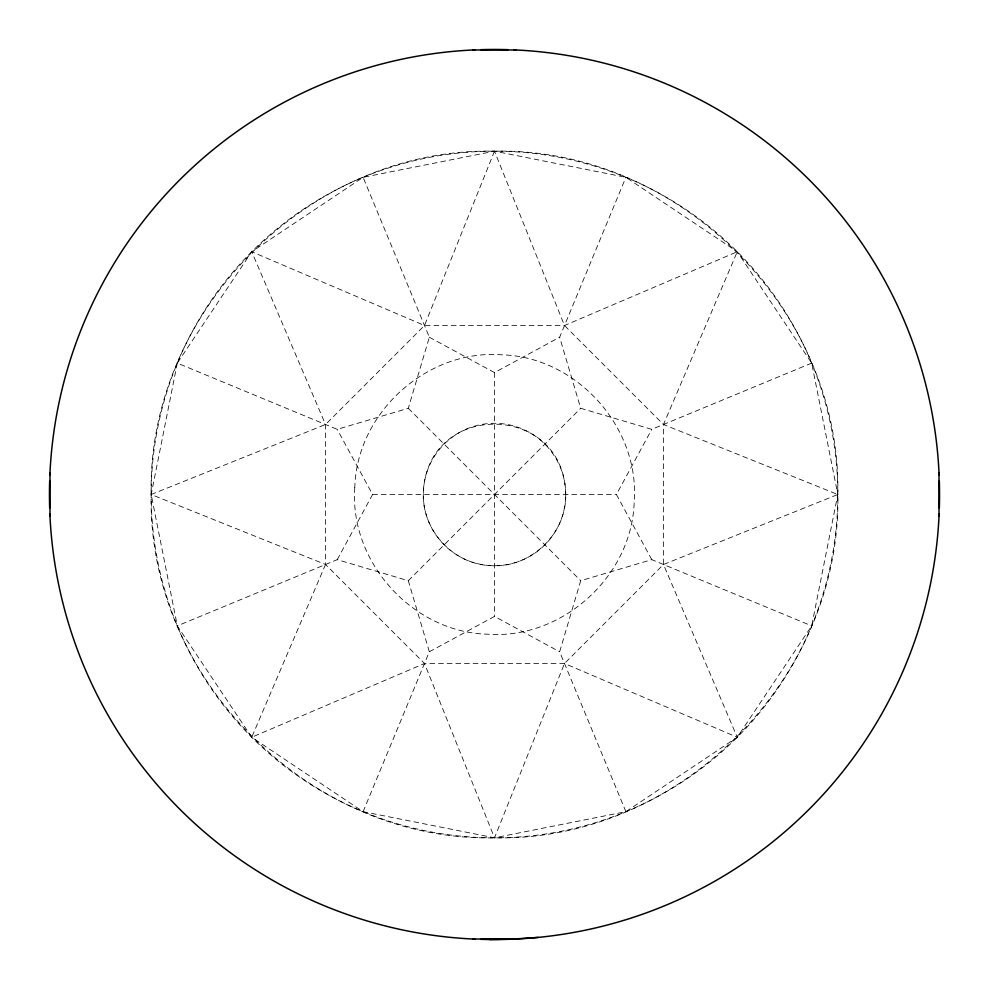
<?xml version="1.0" encoding="UTF-8"?>
<svg xmlns="http://www.w3.org/2000/svg" width="989" height="989" viewBox="0 0 989 989"><rect width="100%" height="100%" fill="white"/><g stroke="black" fill="none" stroke-linecap="round" stroke-linejoin="round"><path stroke-width="0.74" stroke-dasharray="4.95 3.71" d="M177.315 363.111L151.181 494.5C147.188 678.664 310.336 841.812 494.5 837.819C678.664 841.812 841.812 678.664 837.819 494.5C841.812 310.336 678.664 147.188 494.5 151.181C310.336 147.188 147.188 310.336 151.181 494.5L177.315 625.889L251.738 737.262L363.111 811.685L494.5 837.819L625.889 811.685L737.262 737.262L811.685 625.889L837.819 494.5L811.685 363.111L737.262 251.738L625.889 177.315L494.5 151.181L363.111 177.315L251.738 251.738L177.315 363.111L337.224 429.35L408.296 408.296L429.35 337.224L363.111 177.315M625.889 811.685L559.65 651.776L580.704 580.704L651.776 559.65L811.685 625.889M363.111 811.685L429.35 651.776L408.296 580.704L337.224 559.65L177.315 625.889M811.685 363.111L651.776 429.35L580.704 408.296L559.65 337.224L625.889 177.315M337.224 559.65L372.593 494.5L337.224 429.35M651.776 559.65L616.407 494.5L651.776 429.35M408.296 580.704L580.704 408.296M429.35 337.224L494.5 372.593L559.65 337.224M429.35 651.776L494.5 616.407L559.65 651.776M372.593 494.5L616.407 494.5M408.296 408.296L580.704 580.704M494.5 372.593L494.5 616.407M354.791 487.639C349.253 562.197 412.895 632.416 487.639 634.209C562.197 639.747 632.416 576.105 634.209 501.361C639.747 426.803 576.105 356.584 501.361 354.791C426.803 349.253 356.584 412.895 354.791 487.639M565.708 494.5C566.746 534.592 528.892 569.627 488.999 565.498C451.664 563.421 420.646 528.126 423.391 490.828C429.313 399.655 564.484 403.129 565.708 494.5A71.208 71.208 0 0 1 458.896 556.164A71.208 71.208 0 0 1 458.896 432.836A71.208 71.208 0 0 1 565.708 494.5M494.5 151.181L424.504 325.517L325.517 424.504L151.181 494.5L325.517 564.496L424.504 663.483L494.5 837.819L564.496 663.483L663.483 564.496L837.819 494.5A343.319 343.319 0 0 0 322.834 197.17A343.319 343.319 0 0 0 322.834 791.83A343.319 343.319 0 0 0 837.819 494.5L663.483 424.504L564.496 325.517L494.5 151.181M325.517 564.496L251.738 737.262L424.504 663.483L564.496 663.483L737.262 737.262L663.483 564.496L663.483 424.504L737.262 251.738L564.496 325.517L424.504 325.517L251.738 251.738L325.517 424.504L325.517 564.496"/><path stroke-width="1.48" d="M49.982 472.668L49.982 516.332M939.018 516.332L939.018 472.668M538.127 937.411L509.582 939.29L516.332 939.018L489.468 939.525M472.668 49.982L516.332 49.982M516.332 939.018L472.668 939.018M939.34 480.889A445.05 445.05 0 0 1 939.34 508.111M939.117 514.169A445.05 445.05 0 0 1 514.169 939.117M508.111 939.34A445.05 445.05 0 0 1 480.889 939.34M474.831 939.117A445.05 445.05 0 0 1 49.883 514.169M49.66 508.111A445.05 445.05 0 0 1 49.66 480.889M49.883 474.831A445.05 445.05 0 0 1 474.831 49.883M480.889 49.66A445.05 445.05 0 0 1 508.111 49.66M514.169 49.883A445.05 445.05 0 0 1 939.117 474.831"/></g></svg>
